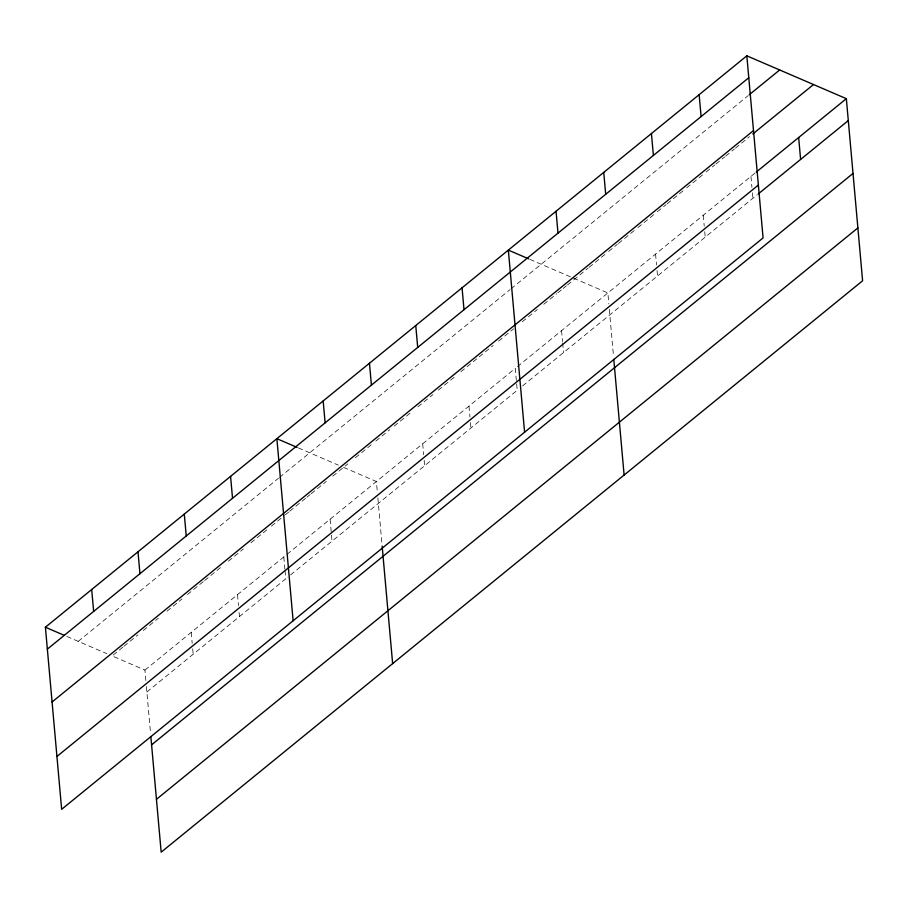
<?xml version="1.0" encoding="UTF-8"?>
<svg xmlns="http://www.w3.org/2000/svg" width="908" height="908" viewBox="0 0 908 908"><rect width="100%" height="100%" fill="white"/><g stroke="black" fill="none" stroke-linecap="round" stroke-linejoin="round"><path stroke-width="0.68" stroke-dasharray="4.54 3.41" d="M78.236 641.366L278.495 478.232M279.573 477.358L509.967 289.675M511.045 288.801L748.237 95.578M122.841 647.166L112.081 655.928L144.917 670.07L145.893 681.023M123.919 646.292L137.914 634.885M143.294 630.504L158.367 618.223M166.981 611.209L182.054 598.928M187.434 594.536L203.585 581.381M204.663 580.507L221.893 566.479M228.351 561.212L243.423 548.931M250.96 542.791L267.111 529.636M271.413 526.129L284.34 515.608M285.407 514.734L288.642 512.101M289.72 511.227L305.871 498.072M306.938 497.187L310.173 494.565M311.251 493.68L326.324 481.399M332.782 476.144L347.855 463.863M355.391 457.723L371.542 444.568M375.844 441.061L389.838 429.654M394.151 426.147L410.303 412.992M417.839 406.852L432.912 394.583M438.292 390.19L454.443 377.036M460.901 371.781L478.13 357.741M479.197 356.867L493.203 345.46M498.583 341.079L513.656 328.798M522.27 321.784L537.343 309.503M543.801 304.248L556.717 293.715M557.796 292.841L562.097 289.334M563.176 288.46L566.41 285.827M567.489 284.953L588.032 268.212M589.11 267.327L607.543 252.322M608.621 251.437L617.292 244.366M618.382 243.492L636.814 228.476M637.893 227.59L656.325 212.586M657.403 211.7L666.075 204.629M667.164 203.755L685.597 188.739M686.675 187.854L705.107 172.838M706.186 171.964L714.857 164.893M715.947 164.007L724.618 156.948M725.696 156.062L734.379 149.003M735.457 148.118L749.554 136.631M144.917 670.07L285.952 555.185M287.03 554.3L515.267 368.376L517.231 390.281L287.904 577.091M517.424 366.616L755.286 172.849M146.869 691.975L285.759 578.839L285.021 570.633M522.611 385.9L757.249 194.755M529.818 259.348L607.861 292.955L608.837 303.908M298.346 447.905L338.344 465.134M343.553 467.37L376.389 481.512L377.365 492.465M66.874 636.474L106.872 653.692M750.95 176.39L751.926 187.343M752.414 192.814L752.914 198.296M703.257 215.241L704.233 226.194M704.721 231.665L705.21 237.147M655.553 254.092L656.541 265.045M657.029 270.527L657.517 275.998M609.325 309.378L613.536 356.594M561.564 330.66L562.54 341.612M562.665 342.986L563.528 352.565M468.982 406.092L469.958 417.044M470.446 422.515L470.934 427.997M422.685 443.796L423.661 454.749M424.149 460.231L424.638 465.702M377.853 497.936L382.189 546.548M330.092 519.228L332.044 541.134M283.795 556.933L284.896 569.259M237.51 594.649L238.486 605.602M239.099 612.446L239.462 616.555M191.213 632.365L192.19 643.318M192.678 648.789L193.166 654.271M146.381 686.505L150.592 733.709"/><path stroke-width="1.36" d="M746.83 55.831L763.083 237.93L61.653 809.323L45.4 627.224L746.83 55.831L846.347 98.677L862.6 280.776L161.17 852.169L150.841 736.501M47.352 649.129L748.782 77.736M749.316 94.693L779.677 69.973M52.074 701.998L753.504 130.593M752.8 133.987L813.511 84.535M756.375 171.975L846.347 98.677M56.932 756.466L758.362 185.062M758.328 193.881L848.299 120.582M151.591 744.844L853.021 173.439M156.448 799.312L857.878 227.908M528.558 258.803L508.344 250.109L524.597 432.208M297.086 447.36L276.872 438.666L293.125 620.766M45.4 627.224L64.343 635.384M798.654 137.528L800.606 159.433M699.137 94.682L701.09 116.587M651.433 133.533L653.397 155.45M603.741 172.395L605.693 194.301M613.785 359.375L624.114 475.054M556.048 211.246L558 233.152M462.047 287.813L464.011 309.719M415.75 325.529L417.714 347.435M369.465 363.245L371.417 385.151M382.189 546.548L392.642 663.612M323.169 400.95L325.121 422.856M230.575 476.382L232.527 498.288M184.279 514.087L186.242 535.992M137.993 551.803L139.946 573.708M91.697 589.519L93.649 611.425"/></g></svg>
